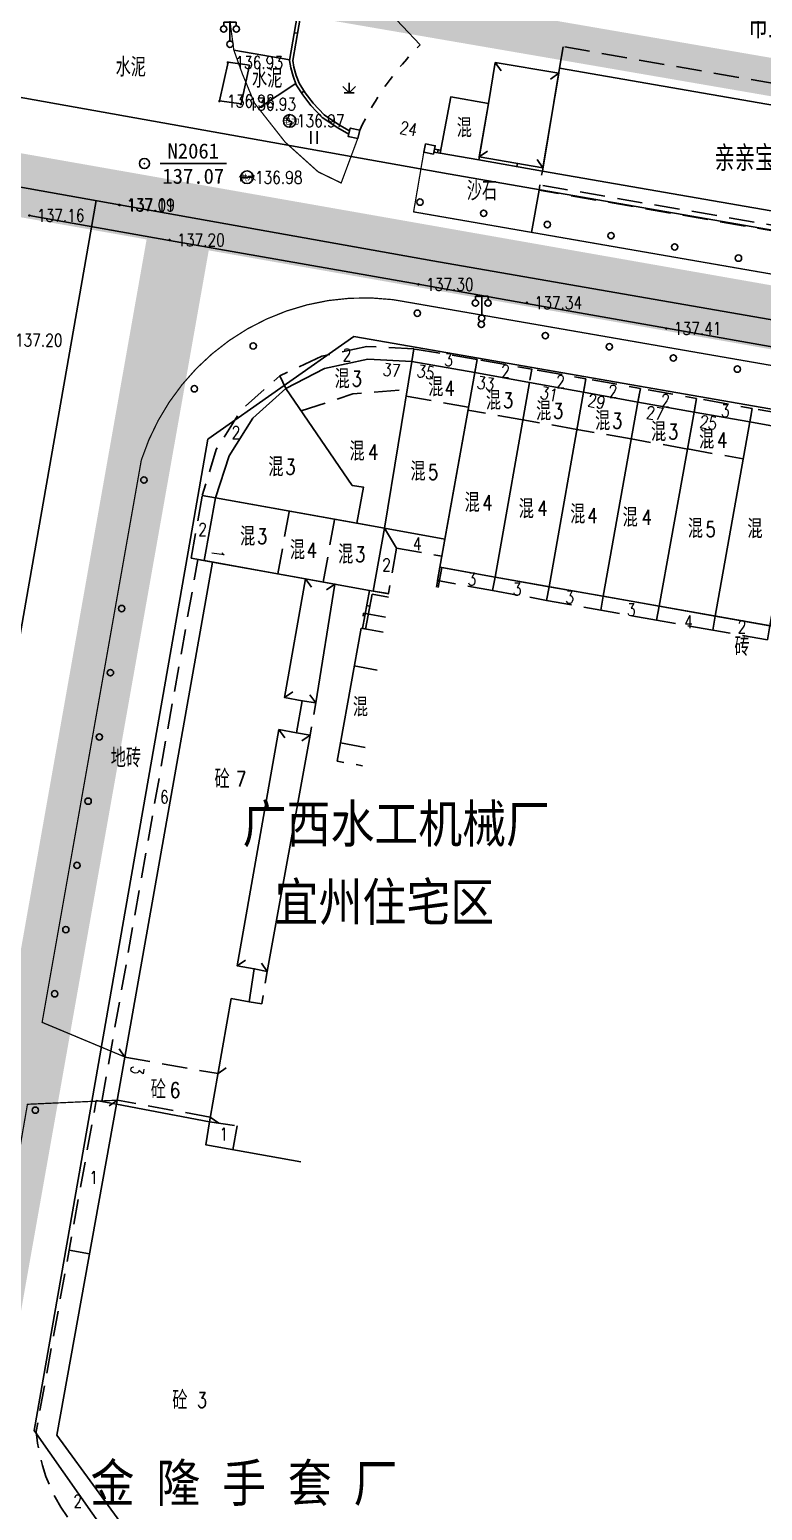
# Model space of a CAD drawing. Extents: x 529262 to 576451, y 2694391 to 2717535.
# Drawn here: x 563458.7 to 563516.8, y 2710849.6 to 2710966.9 of the extents above; entities that cross this region are included whole.
import ezdxf
from ezdxf.enums import TextEntityAlignment as Align
from ezdxf.xclip import XClip

# ---------------------------------------------------------------- set-up
doc = ezdxf.new("R2010")
doc.units = 0
doc.header["$XCLIPFRAME"] = 0
for name, pattern in [('DASH', [0.35, 0.25, -0.1]), ('X5', [3, 2, -1]), ('X6', [2, 1, -1])]:
    doc.linetypes.add(name, pattern=pattern)
for name, color, linetype in [('COMPONENT', 8, 'Continuous'), ('DLDW', 8, 'Continuous'), ('DLSS', 4, 'Continuous'), ('GCD', 8, 'Continuous'), ('GXYZ', 8, 'Continuous'), ('JMD', 8, 'Continuous'), ('KZD', 8, 'Continuous'), ('PP-COM', 7, 'Continuous'), ('RD-中线', 40, 'Continuous'), ('RD-红线', 7, 'Continuous'), ('ZBTZ', 8, 'Continuous'), ('ZJ', 7, 'Continuous'), ('污水管径标注_W10-', 202, 'Continuous'), ('河流', 4, 'Continuous')]:
    doc.layers.add(name, color=color, linetype=linetype)
doc.styles.add('HZ', font='rs.shx', dxfattribs={"width": 0.8, "bigfont": 'hztxt.shx'})
doc.styles.add('宋体', font='', dxfattribs={"width": 0.75})
doc.styles.add('等线体', font='simhei.ttf')
doc.styles.get('宋体').set_extended_font_data('SimSun')
doc.linetypes.add('1161', pattern='A,0,[149,AAA.SHX,S=0.15,R=0,X=0,Y=0],-1.6', length=1.6)

# ---------------------------------------------------------------- blocks, each defined once
blk = doc.blocks.new('A$C19FD0107')
at = {"layer": 'RD-中线', "color": 8, "linetype": 'Continuous', "flags": 128}
blk.add_lwpolyline([(-7829.22, 16614.8), (-7702.99, 16592.51), (-7570.47, 16569.25), (-7507.34, 16557.99), (-7359.86, 16532.34)], dxfattribs=at)
blk.add_lwpolyline([(-7700.15, 15606.15), (-7604.06, 16159.91), (-7604.06, 16159.91), (-7596.39, 16204.1), (-7596.39, 16204.1), (-7583.8, 16276.68, 0.000297), (-7583.74, 16277.03), (-7578.34, 16308.34, -0.000153), (-7578.31, 16308.52), (-7563.37, 16394.93, -0.000362), (-7563.29, 16395.36), (-7551.51, 16462.95, -0.000187), (-7551.47, 16463.17), (-7534.02, 16562.75)], format="xyb", dxfattribs=at)
at = {"layer": 'RD-红线', "color": 8, "linetype": 'Continuous', "flags": 128}
for points in [[(-7811.09, 16618.71), (-7701.78, 16599.4), (-7569.25, 16576.15), (-7506.12, 16564.88), (-7407.18, 16547.68), (-7399.08, 16546.27)], [(-7513.59, 16551.97), (-7406.5, 16533.35)], [(-7538.91, 16465.29), (-7536.33, 16480.06), (-7526.53, 16535.97), (-7525.15, 16543.84)]]:
    blk.add_lwpolyline(points, dxfattribs=at)
at = {"layer": 'RD-红线', "color": 8}
for points in [[(-7513.59, 16551.97), (-7525.15, 16543.84, 0.413845)], [(-7538.91, 16465.29), (-7530.79, 16453.71, 0.414269)]]:
    blk.add_lwpolyline(points, format="xyb", dxfattribs=at)
blk = doc.blocks.new('GC200')
at = {"linetype": 'Continuous', "const_width": 0.2, "flags": 128}
blk.add_lwpolyline([(-0.1, 0, 1), (0.1, 0, 1)], format="xyb", close=True, dxfattribs=at)
blk = doc.blocks.new('gc121')
at = {"color": 8}
for p, q in [((-0.5, -1), (-0.5, 1)), ((0.5, -1), (0.5, 1))]:
    blk.add_line(p, q, dxfattribs=at)
blk = doc.blocks.new('gc170')
at = {"color": 8, "linetype": 'Continuous'}
blk.add_circle((0, 0), 0.5, dxfattribs=at)
blk = doc.blocks.new('gc097')
at = {"color": 8}
for p, q in [((-1, 2.9), (-1, 3.5)), ((-1, 3.5), (1, 3.5)), ((0, 0.5), (0, 3.5)), ((1, 3.5), (1, 2.9))]:
    blk.add_line(p, q, dxfattribs=at)
for centre in [(-1, 2.4), (1, 2.4), (0, 0)]:
    blk.add_circle(centre, 0.5, dxfattribs=at)
blk = doc.blocks.new('gc124')
at = {"color": 8}
for p, q in [((-1, 1), (0, 0)), ((-0.8, 0), (0.8, 0)), ((0, 0), (0, 1.6)), ((0, 0), (1, 1))]:
    blk.add_line(p, q, dxfattribs=at)
blk = doc.blocks.new('gc117')
at = {"color": 8}
blk.add_circle((0, 0), 0.8, dxfattribs=at)
blk.add_point((0, 0), dxfattribs=at)
blk = doc.blocks.new('gcbj0101')
blk.add_line((-1, 0), (1, 0))
blk.add_circle((0, 0), 1)
blk = doc.blocks.new('gcbj0105')
for p, q in [((0, 1), (-0.38, 0.18)), ((-0.38, 0.18), (0.38, -0.18)), ((0, -1), (0.38, -0.18))]:
    blk.add_line(p, q)
blk.add_circle((0, 0), 1)

msp = doc.modelspace()

# ---------------------------------------------------------------- linework, layer by layer
at = {"layer": 'DLSS', "linetype": 'Continuous', "const_width": 0.1, "flags": 128}
for points, elevation in [([(563475.263, 2710977.592), (563474.086, 2710971.313), (563474.086, 2710971.313), (563474.891, 2710965.281), (563475.577, 2710963.372), (563476.533, 2710961.071), (563478.968, 2710957.975), (563481.576, 2710955.63), (563483.398, 2710954.75), (563484.706, 2710958.262)], 136.918), ([(563489.945, 2710957.192), (563489.138, 2710952.46), (563601.788, 2710932.88)], 137.245), ([(563473.458, 2710833.694), (563464.331, 2710835.319), (563459.612, 2710838.43), (563454.906, 2710842.79), (563453.688, 2710847.48), (563453.126, 2710850.467), (563458.537, 2710881.745), (563465.664, 2710882.068)], 138.032)]:
    msp.add_lwpolyline(points, dxfattribs=dict(at, elevation=elevation))
at = {"layer": 'DLSS', "linetype": 'X6', "flags": 128}
msp.add_lwpolyline([(563484.868, 2710958.933, -0.0887813), (563489.671, 2710965.704, -6.9904223)], format="xyb", dxfattribs=at)
at = {"layer": 'DLSS', "linetype": 'Continuous', "const_width": 0.1, "flags": 128}
msp.add_lwpolyline([(563466.285, 2710885.483), (563459.7, 2710888.237), (563467.562, 2710932.795, -0.386636), (563489.17, 2710945.217), (563598.971, 2710926.115), (563601.474, 2710924.919), (563603.191, 2710922.78), (563605.879, 2710919.127), (563607.685, 2710914.979), (563608.895, 2710910.222), (563609.886, 2710904.772)], format="xyb", dxfattribs=at)
at = {"layer": 'JMD', "linetype": 'Continuous'}
for p, q in [((563479.692, 2710966.651), (563479.938, 2710966.609)), ((563495.603, 2710964.287), (563496.069, 2710963.637)), ((563500.633, 2710963.45), (563499.982, 2710962.985)), ((563480.256, 2710961.882), (563480.467, 2710962.017)), ((563491.042, 2710957.136), (563491.085, 2710957.382)), ((563494.343, 2710956.818), (563494.997, 2710957.279)), ((563497.326, 2710956.047), (563497.368, 2710956.294)), ((563499.384, 2710955.945), (563498.921, 2710956.597)), ((563491.224, 2710924.295), (563491.372, 2710924.268)), ((563480.584, 2710923.377), (563481.04, 2710922.72)), ((563482.897, 2710922.96), (563482.244, 2710922.499)), ((563491.025, 2710923.194), (563491.172, 2710923.168)), ((563485.418, 2710921.258), (563485.664, 2710921.212)), ((563485.08, 2710919.447), (563485.572, 2710919.356)), ((563478.918, 2710913.974), (563479.574, 2710914.433)), ((563481.387, 2710913.543), (563480.921, 2710914.194)), ((563478.468, 2710911.434), (563478.927, 2710910.778)), ((563480.936, 2710910.997), (563480.279, 2710910.54)), ((563475.153, 2710892.718), (563475.809, 2710893.177)), ((563477.544, 2710892.279), (563477.091, 2710892.939)), ((563466.267, 2710885.486), (563465.81, 2710886.142)), ((563473.639, 2710884.172), (563474.295, 2710884.629)), ((563465.662, 2710882.068, 137.983), (563465.006, 2710881.613)), ((563473.028, 2710880.725), (563473.691, 2710880.251))]:
    msp.add_line(p, q, dxfattribs=at)
at = {"layer": 'JMD', "linetype": 'X5'}
for p, q in [((563466.267, 2710885.486), (563473.639, 2710884.172)), ((563473.028, 2710880.725), (563465.664, 2710882.068))]:
    msp.add_line(p, q, dxfattribs=at)
at = {"layer": 'JMD', "linetype": 'Continuous', "flags": 128}
for points in [[(563481.452, 2710976.875), (563479.315, 2710964.462), (563479.412, 2710963.87), (563479.605, 2710963.2), (563479.833, 2710962.539), (563480.348, 2710961.74), (563480.982, 2710960.901), (563481.901, 2710959.948), (563483.138, 2710959.119), (563484.009, 2710958.629)], [(563481.698, 2710976.833), (563479.568, 2710964.461), (563479.656, 2710963.925), (563479.844, 2710963.276), (563480.06, 2710962.649), (563480.553, 2710961.883), (563481.172, 2710961.064), (563482.063, 2710960.141), (563483.269, 2710959.332), (563484.07, 2710958.882)], [(563490.743, 2710957.188), (563491.241, 2710957.101)], [(563490.797, 2710957.432), (563491.288, 2710957.347)], [(563494.343, 2710956.818), (563499.384, 2710955.945)], [(563494.3, 2710956.572), (563499.343, 2710955.698)], [(563491.224, 2710924.295), (563490.94, 2710922.729)], [(563491.372, 2710924.268), (563491.088, 2710922.7)], [(563491.088, 2710922.7), (563491.372, 2710924.268), (563495.59, 2710923.516), (563549.161, 2710914.057), (563548.713, 2710911.413), (563543.877, 2710912.233)], [(563485.643, 2710922.465), (563485.08, 2710919.447)], [(563485.843, 2710922.175), (563485.326, 2710919.402)], [(563485.843, 2710922.175), (563487.15, 2710921.938)], [(563485.932, 2710922.413), (563487.188, 2710922.185)]]:
    msp.add_lwpolyline(points, dxfattribs=at)
at = {"layer": 'JMD', "linetype": 'X5'}
msp.add_lwpolyline([(563544.491, 2710963.843), (563544.754, 2710965.37), (563537.519, 2710966.617), (563536.369, 2710959.93, -0.3573547), (563535.588, 2710959.501), (563500.995, 2710965.546), (563500.699, 2710963.845)], format="xyb", dxfattribs=at)
at = {"layer": 'JMD', "linetype": 'Continuous', "flags": 128}
for points in [[(563474.431, 2710964.311), (563473.768, 2710961.256), (563475.467, 2710961.018), (563476.13, 2710964.073)], [(563494.343, 2710956.818), (563499.384, 2710955.945), (563500.633, 2710963.45), (563495.603, 2710964.287), (563495.074, 2710961.037)], [(563500.699, 2710963.845), (563499.343, 2710955.698), (563541.813, 2710948.307), (563544.491, 2710963.843), (563538.754, 2710964.836), (563537.36, 2710957.485)], [(563484.868, 2710958.933), (563484.706, 2710958.262), (563483.959, 2710958.422), (563484.121, 2710959.093)], [(563486.819, 2710927.393), (563489.003, 2710940.603), (563485.52, 2710940.788), (563482.087, 2710940.05), (563479.005, 2710938.462), (563484.277, 2710930.786), (563485.168, 2710930.645), (563484.65, 2710927.78)], [(563491.623, 2710926.527), (563493.979, 2710939.735), (563489.003, 2710940.603), (563486.819, 2710927.393)], [(563495.59, 2710923.516), (563498.314, 2710938.945), (563493.979, 2710939.735), (563491.224, 2710924.295)], [(563484.65, 2710927.78), (563485.168, 2710930.645), (563484.277, 2710930.786), (563479.005, 2710938.462), (563476.409, 2710936.113), (563474.514, 2710933.137), (563473.427, 2710929.808)], [(563499.87, 2710922.76), (563502.59, 2710938.166), (563498.314, 2710938.945), (563495.59, 2710923.516)], [(563504.166, 2710922.002), (563506.913, 2710937.383), (563502.59, 2710938.166), (563499.87, 2710922.76)], [(563508.596, 2710921.22), (563511.361, 2710936.592), (563506.913, 2710937.383), (563504.166, 2710922.002)], [(563513.046, 2710920.434), (563515.784, 2710935.82), (563511.361, 2710936.592), (563508.596, 2710921.22)], [(563517.378, 2710919.669), (563520.103, 2710935.042), (563515.784, 2710935.82), (563513.046, 2710920.434)], [(563486.819, 2710927.393), (563473.427, 2710929.808), (563472.54, 2710924.828), (563485.932, 2710922.413)], [(563473.214, 2710924.706), (563480.584, 2710923.377), (563478.918, 2710913.974), (563480.32, 2710913.726), (563479.862, 2710911.187), (563478.468, 2710911.434), (563475.153, 2710892.718), (563476.51, 2710892.478), (563476.101, 2710889.869), (563474.692, 2710890.118), (563472.962, 2710880.348), (563465.605, 2710881.744)], [(563481.387, 2710913.543), (563482.897, 2710922.96), (563480.584, 2710923.377), (563478.918, 2710913.974), (563480.32, 2710913.726)], [(563478.468, 2710911.434), (563479.862, 2710911.187), (563480.936, 2710910.997), (563477.544, 2710892.279), (563476.51, 2710892.478), (563475.153, 2710892.718)]]:
    msp.add_lwpolyline(points, close=True, dxfattribs=at)
for points, elevation in [([(563494.3, 2710956.572), (563495.074, 2710961.037), (563492.087, 2710961.565), (563491.241, 2710957.101)], -526.391), ([(563490.09, 2710957.854), (563489.945, 2710957.192), (563490.712, 2710957.043), (563490.857, 2710957.705)], 137.299)]:
    msp.add_lwpolyline(points, close=True, dxfattribs=dict(at, elevation=elevation))
at = {"layer": 'JMD', "linetype": 'X5', "flags": 128}
for points in [[(563541.813, 2710948.307), (563541.621, 2710947.208), (563499.151, 2710954.599), (563499.343, 2710955.698)], [(563499.151, 2710954.599), (563499.078, 2710954.18), (563541.548, 2710946.789), (563541.621, 2710947.208)], [(563473.427, 2710929.808), (563472.394, 2710929.994), (563473.495, 2710933.618), (563475.547, 2710936.84), (563478.533, 2710939.475), (563479.005, 2710938.462)], [(563480.32, 2710913.726), (563481.387, 2710913.543), (563480.936, 2710910.997), (563479.862, 2710911.187)], [(563476.51, 2710892.478), (563477.544, 2710892.279), (563477.113, 2710889.715), (563476.101, 2710889.869)]]:
    msp.add_lwpolyline(points, dxfattribs=at)
at = {"layer": 'JMD', "linetype": 'X5'}
for points in [[(563489.003, 2710940.603), (563489.166, 2710941.594), (563485.439, 2710941.798), (563481.876, 2710941.032), (563478.533, 2710939.475), (563479.005, 2710938.462)], [(563472.54, 2710924.828), (563471.507, 2710925.014), (563472.394, 2710929.994), (563473.427, 2710929.808)], [(563486.819, 2710927.393), (563487.791, 2710925.813), (563487.144, 2710922.224), (563485.932, 2710922.413)], [(563486.819, 2710927.393), (563487.791, 2710925.813), (563491.381, 2710925.173), (563491.623, 2710926.527)], [(563465.605, 2710881.744), (563464.429, 2710881.957), (563472.038, 2710924.918), (563473.214, 2710924.706)], [(563495.59, 2710923.516), (563495.397, 2710922.451), (563491.037, 2710923.242), (563491.224, 2710924.295)], [(563495.59, 2710923.516), (563495.397, 2710922.451), (563499.673, 2710921.676), (563499.87, 2710922.76)], [(563499.87, 2710922.76), (563499.673, 2710921.676), (563503.971, 2710920.896), (563504.166, 2710922.002)], [(563508.596, 2710921.22), (563508.398, 2710920.095), (563503.971, 2710920.896), (563504.166, 2710922.002)], [(563513.046, 2710920.434), (563512.85, 2710919.319), (563508.398, 2710920.095), (563508.398, 2710920.095)], [(563517.378, 2710919.669), (563517.18, 2710918.544), (563512.85, 2710919.319), (563513.046, 2710920.434)]]:
    msp.add_lwpolyline(points, dxfattribs=at)
for points, elevation in [([(563493.979, 2710939.735), (563494.163, 2710940.768), (563489.166, 2710941.594), (563489.003, 2710940.603)], 137.331), ([(563472.962, 2710880.348), (563475.144, 2710880.045), (563474.805, 2710878.143)], 137.924)]:
    msp.add_lwpolyline(points, dxfattribs=dict(at, elevation=elevation))
at = {"layer": 'JMD', "linetype": 'X5', "flags": 128}
for points, elevation in [([(563498.346, 2710939.118), (563498.499, 2710939.994), (563494.163, 2710940.768), (563493.979, 2710939.735)], 137.803), ([(563502.59, 2710938.166), (563502.779, 2710939.239), (563498.499, 2710939.994), (563498.346, 2710939.118)], 137.801), ([(563506.913, 2710937.383), (563507.108, 2710938.475), (563502.779, 2710939.239), (563502.59, 2710938.166)], 137.786), ([(563480.223, 2710936.688), (563484.33, 2710938.034), (563488.636, 2710938.383)], -403.576), ([(563511.361, 2710936.592), (563511.556, 2710937.68), (563507.108, 2710938.475), (563506.913, 2710937.383)], -526.508), ([(563488.55, 2710937.863), (563493.488, 2710936.982)], -401.618), ([(563497.791, 2710935.983), (563493.448, 2710936.758)], -400.071), ([(563515.784, 2710935.82), (563515.973, 2710936.886), (563511.556, 2710937.68), (563511.361, 2710936.592)], -524.7), ([(563520.103, 2710935.042), (563520.293, 2710936.117), (563515.973, 2710936.886), (563515.784, 2710935.82)], 137.81), ([(563502.071, 2710935.227), (563497.791, 2710935.983)], -400.071), ([(563506.391, 2710934.464), (563502.071, 2710935.227)], -400.071), ([(563510.873, 2710933.664), (563506.391, 2710934.464)], -400.071), ([(563510.835, 2710933.671), (563515.261, 2710932.883)], -400.071), ([(563479.273, 2710928.702), (563478.384, 2710923.774)], -403.976), ([(563481.971, 2710923.127), (563482.875, 2710928.104)], -848.231), ([(563486.903, 2710920.349), (563485.175, 2710920.665), (563484.992, 2710919.464)], -524.968), ([(563486.253, 2710916.157), (563484.433, 2710916.493)], -848.615), ([(563483.345, 2710910.382), (563483.083, 2710908.939), (563485.075, 2710908.566)], -524.968), ([(563461.835, 2710870.188), (563463.458, 2710869.894)], -856.699)]:
    msp.add_lwpolyline(points, dxfattribs=dict(at, elevation=elevation))
at = {"layer": 'JMD', "linetype": 'Continuous'}
msp.add_lwpolyline([(563483.345, 2710910.382), (563484.992, 2710919.464)], dxfattribs=at)
at = {"layer": 'JMD', "linetype": 'Continuous', "flags": 128}
for points, elevation in [([(563485.301, 2710910.021), (563483.345, 2710910.382), (563484.992, 2710919.464), (563486.716, 2710919.143)], -524.968), ([(563480.206, 2710877.183), (563472.678, 2710878.522), (563472.962, 2710880.348), (563465.605, 2710881.744), (563460.856, 2710855.528), (563467.568, 2710846.328), (563475.21, 2710844.983)], 138.12)]:
    msp.add_lwpolyline(points, dxfattribs=dict(at, elevation=elevation))
at = {"layer": 'JMD', "linetype": 'X5', "flags": 128}
msp.add_lwpolyline([(563474.937, 2710843.227), (563467.26, 2710844.578, -0.2795965), (563459.232, 2710855.822), (563463.984, 2710882.038), (563465.605, 2710881.744)], format="xyb", dxfattribs=at)
at = {"layer": 'KZD', "linetype": 'Continuous'}
msp.add_line((563469.054, 2710956.288, 137.066), (563474.304, 2710956.288, 137.066), dxfattribs=at)
at = {"layer": 'PP-COM', "color": 8, "const_width": 3}
msp.add_lwpolyline([(563032.752, 2710920.339), (563591.044, 2710822.688), (563615.48, 2710946.262), (563044.443, 2711044.616), (563022.893, 2710922.063)], close=True, dxfattribs=at)
at = {"layer": 'ZBTZ', "linetype": '1161', "flags": 128}
for points, elevation in [([(563489.671, 2710965.704), (563486.854, 2710968.659), (563482.928, 2710971.007), (563481.863, 2710971.434), (563483.302, 2710979.166)], 137.283), ([(563476.84, 2710960.68), (563479.806, 2710962.619)], 136.918)]:
    msp.add_lwpolyline(points, dxfattribs=dict(at, elevation=elevation))
for points in [[(563479.324, 2710964.518), (563474.891, 2710965.281)], [(563499.078, 2710954.18), (563498.484, 2710950.835)]]:
    msp.add_lwpolyline(points, dxfattribs=at)
at = {"layer": '污水管径标注_W10-'}
msp.add_lwpolyline([(563458.685, 2710952.161), (563469.793, 2710950.199), (563489.488, 2710946.72), (563498.076, 2710945.203), (563509.183, 2710943.241), (563528.879, 2710939.763), (563537.466, 2710938.246), (563548.574, 2710936.284), (563568.269, 2710932.805), (563576.856, 2710931.288), (563587.964, 2710929.326), (563606.399, 2710926.07)], dxfattribs=at)
at = {"layer": '河流', "color": 5, "linetype": 'DASH', "ltscale": 0.1, "const_width": 5}
for points in [[(563032.637, 2711029.445), (563600.056, 2710929.567)], [(563471.029, 2710953.159), (563452.378, 2710847.782)]]:
    msp.add_lwpolyline(points, dxfattribs=at)

# ---------------------------------------------------------------- block references
at = {"layer": 'COMPONENT', "linetype": 'Continuous', "xscale": 0.5, "yscale": 0.5}
for name, p in [('gcbj0105', (563479.315, 2710959.67)), ('gcbj0101', (563475.938, 2710955.208))]:
    msp.add_blockref(name, p, dxfattribs=at)
at = {"layer": 'DLDW', "color": 252, "linetype": 'Continuous', "xscale": 0.5, "yscale": 0.5, "zscale": 0.5}
for p in [(563474.587, 2710965.747), (563494.537, 2710944.035)]:
    msp.add_blockref('gc097', p, dxfattribs=at)
at = {"layer": 'GCD', "linetype": 'Continuous'}
ref = msp.add_blockref('GC200', (563474.415, 2710964.293, 136.925), dxfattribs=dict(at, xscale=0.5, yscale=0.5, zscale=0.5))
ref.add_attrib('height', '136.93', dxfattribs={"linetype": 'Continuous', "height": 1, "style": 'HZ', "width": 0.8}).set_placement((563475.015, 2710964.293, 136.925), align=Align.MIDDLE_LEFT)
ref = msp.add_blockref('GC200', (563473.752, 2710961.238, 136.978), dxfattribs=dict(at, xscale=0.5, yscale=0.5, zscale=0.5))
ref.add_attrib('height', '136.98', dxfattribs={"linetype": 'Continuous', "height": 1, "style": 'HZ', "width": 0.8}).set_placement((563474.352, 2710961.238, 136.978), align=Align.MIDDLE_LEFT)
ref = msp.add_blockref('GC200', (563475.451, 2710961, 136.93), dxfattribs=dict(at, xscale=0.5, yscale=0.5, zscale=0.5))
ref.add_attrib('height', '136.93', dxfattribs={"linetype": 'Continuous', "height": 1, "style": 'HZ', "width": 0.8}).set_placement((563476.051, 2710961, 136.93), align=Align.MIDDLE_LEFT)
ref = msp.add_blockref('GC200', (563479.287, 2710959.68, 136.974), dxfattribs=dict(at, xscale=0.5, yscale=0.5, zscale=0.5))
ref.add_attrib('height', '136.97', dxfattribs={"linetype": 'Continuous', "height": 1, "style": 'HZ', "width": 0.8}).set_placement((563479.887, 2710959.68, 136.974), align=Align.MIDDLE_LEFT)
ref = msp.add_blockref('GC200', (563475.964, 2710955.185, 136.977), dxfattribs=dict(at, xscale=0.5, yscale=0.5, zscale=0.5))
ref.add_attrib('height', '136.98', dxfattribs={"linetype": 'Continuous', "height": 1, "style": 'HZ', "width": 0.8}).set_placement((563476.564, 2710955.185, 136.977), align=Align.MIDDLE_LEFT)
ref = msp.add_blockref('GC200', (563465.805, 2710953.012, 137.108), dxfattribs=dict(at, xscale=0.5, yscale=0.5, zscale=0.5))
ref.add_attrib('height', '137.11', dxfattribs={"linetype": 'Continuous', "height": 1, "style": 'HZ', "width": 0.8}).set_placement((563466.405, 2710953.012, 137.108), align=Align.MIDDLE_LEFT)
ref = msp.add_blockref('GC200', (563465.852, 2710952.999, 137.094), dxfattribs=dict(at, xscale=0.5, yscale=0.5, zscale=0.5))
ref.add_attrib('height', '137.09', dxfattribs={"linetype": 'Continuous', "height": 1, "style": 'HZ', "width": 0.8}).set_placement((563466.452, 2710952.999, 137.094), align=Align.MIDDLE_LEFT)
ref = msp.add_blockref('GC200', (563458.689, 2710952.177, 137.16), dxfattribs=dict(at, xscale=0.5, yscale=0.5, zscale=0.5))
ref.add_attrib('height', '137.16', dxfattribs={"linetype": 'Continuous', "height": 1, "style": 'HZ', "width": 0.8}).set_placement((563459.289, 2710952.177, 137.16), align=Align.MIDDLE_LEFT)
ref = msp.add_blockref('GC200', (563469.8, 2710950.232, 137.2), dxfattribs=dict(at, xscale=0.5, yscale=0.5, zscale=0.5))
ref.add_attrib('height', '137.20', dxfattribs={"linetype": 'Continuous', "height": 1, "style": 'HZ', "width": 0.8}).set_placement((563470.4, 2710950.232, 137.2), align=Align.MIDDLE_LEFT)
ref = msp.add_blockref('GC200', (563489.521, 2710946.714, 137.3), dxfattribs=dict(at, xscale=0.5, yscale=0.5, zscale=0.5))
ref.add_attrib('height', '137.30', dxfattribs={"linetype": 'Continuous', "height": 1, "style": 'HZ', "width": 0.8}).set_placement((563490.121, 2710946.714, 137.3), align=Align.MIDDLE_LEFT)
ref = msp.add_blockref('GC200', (563498.117, 2710945.261, 137.34), dxfattribs=dict(at, xscale=0.5, yscale=0.5, zscale=0.5))
ref.add_attrib('height', '137.34', dxfattribs={"linetype": 'Continuous', "height": 1, "style": 'HZ', "width": 0.8}).set_placement((563498.717, 2710945.261, 137.34), align=Align.MIDDLE_LEFT)
ref = msp.add_blockref('GC200', (563456.947, 2710942.296, 137.2), dxfattribs=dict(at, xscale=0.5, yscale=0.5, zscale=0.5))
ref.add_attrib('height', '137.20', dxfattribs={"linetype": 'Continuous', "height": 1, "style": 'HZ', "width": 0.8}).set_placement((563457.547, 2710942.296, 137.2), align=Align.MIDDLE_LEFT)
ref = msp.add_blockref('GC200', (563509.158, 2710943.22, 137.41), dxfattribs=dict(at, xscale=0.5, yscale=0.5, zscale=0.5))
ref.add_attrib('height', '137.41', dxfattribs={"linetype": 'Continuous', "height": 1, "style": 'HZ', "width": 0.8}).set_placement((563509.758, 2710943.22, 137.41), align=Align.MIDDLE_LEFT)
at = {"layer": 'KZD', "linetype": 'Continuous', "xscale": 0.5, "yscale": 0.5, "zscale": 0.5}
msp.add_blockref('gc117', (563467.804, 2710956.288, 137.066), dxfattribs=at)
at = {"layer": 'PP-COM'}
ref = msp.add_blockref('A$C19FD0107', (570997.993, 2694390.603), dxfattribs=at)
XClip(ref).set_block_clipping_path([(-9366.4383134884, 14428.6043910822), (-3328.4480743363, 17452.7484863754)])
at = {"layer": 'ZBTZ', "linetype": 'Continuous', "xscale": 0.5, "yscale": 0.5}
for name, p in [('gc124', (563484.04, 2710961.888)), ('gc121', (563481.238, 2710958.344))]:
    msp.add_blockref(name, p, dxfattribs=at)
at = {"layer": 'ZBTZ', "linetype": 'Continuous'}
for p, xscale, yscale, zscale, rotation in [((563489.642, 2710953.232), 0.499999999981119, 0.499999999981119, 0.499999999981119, 350.0284043048157), ((563494.689, 2710952.345), 0.499999999981119, 0.499999999981119, 0.499999999981119, 350.0284043048157), ((563499.737, 2710951.457), 0.499999999981119, 0.499999999981119, 0.499999999981119, 350.0284043048157), ((563504.785, 2710950.57), 0.499999999981119, 0.499999999981119, 0.499999999981119, 350.0284043048157), ((563509.832, 2710949.682), 0.499999999981119, 0.499999999981119, 0.499999999981119, 350.0284043048157), ((563514.88, 2710948.795), 0.499999999981119, 0.499999999981119, 0.499999999981119, 350.0284043048157), ((563489.431, 2710944.428), 0.5000000000581937, 0.5000000000581937, 0.5000000000581937, 350.097838048596), ((563494.504, 2710943.542), 0.5000000000581937, 0.5000000000581937, 0.5000000000581937, 350.097838048596), ((563499.577, 2710942.657), 0.5000000000581937, 0.5000000000581937, 0.5000000000581937, 350.097838048596), ((563476.429, 2710941.837, 137.401), 0.4999999999090136, 0.4999999999090136, 0.4999999999090136, 22.82604028269693), ((563504.65, 2710941.771), 0.5000000000581937, 0.5000000000581937, 0.5000000000581937, 350.097838048596), ((563509.724, 2710940.886), 0.5000000000581937, 0.5000000000581937, 0.5000000000581937, 350.097838048596), ((563514.797, 2710940), 0.5000000000581937, 0.5000000000581937, 0.5000000000581937, 350.097838048596), ((563471.767, 2710938.439, 137.401), 0.4999999999086824, 0.4999999999086824, 0.4999999999086824, 36.08505812605567), ((563467.766, 2710931.206, 137.401), 0.4999999998920354, 0.4999999998920354, 0.4999999998920354, 80.14601373948874), ((563465.998, 2710921.029), 0.4999999998920354, 0.4999999998920354, 0.4999999998920354, 80.14601373948874), ((563465.114, 2710915.941), 0.4999999998920354, 0.4999999998920354, 0.4999999998920354, 80.14601373948874), ((563464.23, 2710910.852), 0.4999999998920354, 0.4999999998920354, 0.4999999998920354, 80.14601373948874), ((563463.346, 2710905.764), 0.4999999998920354, 0.4999999998920354, 0.4999999998920354, 80.14601373948874), ((563462.462, 2710900.675), 0.4999999998920354, 0.4999999998920354, 0.4999999998920354, 80.14601373948874), ((563461.579, 2710895.587), 0.4999999998920354, 0.4999999998920354, 0.4999999998920354, 80.14601373948874), ((563460.695, 2710890.498), 0.4999999998920354, 0.4999999998920354, 0.4999999998920354, 80.14601373948874), ((563459.156, 2710881.278), 0.5000000000194504, 0.5000000000194504, 0.5000000000194504, 260.2071506127187)]:
    msp.add_blockref('gc170', p, dxfattribs=dict(at, xscale=xscale, yscale=yscale, zscale=zscale, rotation=rotation))

# ---------------------------------------------------------------- texts
at = {"layer": 'GXYZ', "linetype": 'Continuous', "style": '宋体'}
for s, p in [('电力', (563479.415, 2710959.673)), ('供水', (563475.965, 2710955.181))]:
    msp.add_text(s, height=0.5, dxfattribs=at).set_placement(p, align=Align.MIDDLE)
at = {"layer": 'JMD', "linetype": 'Continuous', "style": 'HZ', "width": 0.8}
for s, height, p in [('混', 1.5, (563493.756, 2710959.122)), ('混', 1.5, (563484.075, 2710939.228)), ('3', 1.2, (563485.041, 2710939.232)), ('混', 1.5, (563491.496, 2710938.586)), ('4', 1.2, (563492.406, 2710938.479)), ('混', 1.5, (563496.067, 2710937.521)), ('3', 1.2, (563497.033, 2710937.525)), ('混', 1.5, (563500.041, 2710936.681)), ('3', 1.2, (563501.007, 2710936.685)), ('混', 1.5, (563504.717, 2710935.898)), ('3', 1.2, (563505.683, 2710935.902)), ('混', 1.5, (563509.151, 2710935.037)), ('3', 1.2, (563510.117, 2710935.04)), ('混', 1.5, (563485.256, 2710933.489)), ('混', 1.5, (563512.956, 2710934.432)), ('4', 1.2, (563514.004, 2710934.368)), ('4', 1.2, (563486.355, 2710933.423)), ('混', 1.5, (563478.822, 2710932.247)), ('3', 1.2, (563479.788, 2710932.251)), ('混', 1.5, (563490.084, 2710931.899)), ('混', 1.5, (563494.378, 2710929.422)), ('4', 1.2, (563495.404, 2710929.4)), ('混', 1.5, (563498.667, 2710928.925)), ('4', 1.2, (563499.763, 2710928.972)), ('混', 1.5, (563502.746, 2710928.509)), ('4', 1.2, (563503.726, 2710928.389)), ('混', 1.5, (563506.899, 2710928.251)), ('4', 1.2, (563508.027, 2710928.251)), ('混', 1.5, (563476.584, 2710926.749)), ('3', 1.2, (563477.55, 2710926.753)), ('混', 1.5, (563512.07, 2710927.372)), ('混', 1.5, (563516.786, 2710927.343)), ('混', 1.5, (563480.532, 2710925.673)), ('4', 1.2, (563481.487, 2710925.643)), ('混', 1.5, (563484.355, 2710925.325)), ('3', 1.2, (563485.321, 2710925.329)), ('砖', 1.5, (563515.761, 2710918.019)), ('混', 1.5, (563485.523, 2710913.227)), ('砼', 1.5, (563474.564, 2710907.522)), ('砼', 1.5, (563469.514, 2710882.918)), ('砼', 1.5, (563471.22, 2710858.297)), ('3', 1.2, (563472.78, 2710858.302))]:
    msp.add_text(s, height=height, dxfattribs=at).set_placement(p, align=Align.MIDDLE_RIGHT)
for s, p in [('5', (563490.279, 2710931.839)), ('5', (563512.264, 2710927.312)), ('7', (563475.064, 2710907.522)), ('6', (563469.823, 2710882.863))]:
    msp.add_text(s, height=1.2, dxfattribs=at).set_placement(p, align=Align.MIDDLE_LEFT)
at = {"layer": 'KZD', "linetype": 'Continuous', "style": '等线体'}
for s, p in [('N2061', (563471.679, 2710957.288, 137.066)), ('137.07', (563471.679, 2710955.288, 137.066))]:
    msp.add_text(s, height=1.2, dxfattribs=at).set_placement(p, align=Align.MIDDLE_CENTER)
at = {"layer": 'ZJ', "color": 8, "linetype": 'Continuous'}
for s, height, style, width, p in [('市卫生局公共餐具消毒中心', 2, 'HZ', 0.8, (563525.245, 2710967.311, 136.958)), ('水泥', 1.5, 'HZ', 0.8, (563466.726, 2710964.006)), ('水泥', 1.5, 'HZ', 0.8, (563477.532, 2710963.119)), ('亲亲宝贝幼儿园', 2, 'HZ', 0.8, (563518.588, 2710956.806, 136.958)), ('沙石', 1.5, 'HZ', 0.8, (563494.554, 2710954.191)), ('2', 1, 'HZ', 0.8, (563483.861, 2710941.119)), ('3', 1, 'HZ', 0.8, (563491.909, 2710940.735)), ('2', 1, 'HZ', 0.8, (563496.425, 2710939.831)), ('2', 1, 'HZ', 0.8, (563500.79, 2710939.01)), ('2', 1, 'HZ', 0.8, (563504.948, 2710938.24)), ('2', 1, 'HZ', 0.8, (563509.107, 2710937.521)), ('3', 1, 'HZ', 0.8, (563513.835, 2710936.702)), ('2', 1, 'HZ', 0.8, (563475.066, 2710934.97)), ('2', 1, 'HZ', 0.8, (563472.419, 2710927.3)), ('4', 1, 'HZ', 0.8, (563489.432, 2710926.159)), ('2', 1, 'HZ', 0.8, (563486.997, 2710924.493)), ('3', 1, 'HZ', 0.8, (563493.753, 2710923.36)), ('3', 1, 'HZ', 0.8, (563497.34, 2710922.573)), ('3', 1, 'HZ', 0.8, (563501.505, 2710921.931)), ('3', 1, 'HZ', 0.8, (563506.388, 2710920.94)), ('4', 1, 'HZ', 0.8, (563510.911, 2710919.972)), ('2', 1, 'HZ', 0.8, (563515.158, 2710919.572)), ('地砖', 1.5, 'HZ', 0.8, (563466.338, 2710909.264)), ('6', 1, 'HZ', 0.8, (563469.385, 2710906.096)), ('广西水工机械厂', 3, '等线体', 0.85, (563487.769, 2710904.014)), ('宜州住宅区', 3, '等线体', 0.85, (563486.826, 2710897.852)), ('1', 1, 'HZ', 0.8, (563474.093, 2710879.381)), ('1', 1, 'HZ', 0.8, (563463.778, 2710875.952)), ('金 隆 手 套 厂', 3, '等线体', 0.85, (563475.7, 2710851.81, 136.958)), ('2', 1, 'HZ', 0.8, (563462.522, 2710850.297))]:
    msp.add_text(s, height=height, dxfattribs=dict(at, style=style, width=width)).set_placement(p, align=Align.MIDDLE)
at = {"layer": 'ZJ', "color": 8, "linetype": 'Continuous', "style": 'HZ', "width": 0.8}
for s, rotation, p in [('24', 349.57781, (563488.738, 2710959.045)), ('37', 354.49373, (563487.4, 2710939.916)), ('35', 349.69654, (563490.111, 2710939.765)), ('33', 351.48075, (563494.855, 2710938.862)), ('31', 348.41798, (563499.872, 2710938.031)), ('29', 348.93471, (563503.631, 2710937.434)), ('27', 352.27187, (563508.257, 2710936.497)), ('25', 350.62319, (563512.501, 2710935.767)), ('1', 261.99431, (563473.638, 2710925.377)), ('3', 261.99431, (563467.237, 2710884.436))]:
    msp.add_text(s, height=1, rotation=rotation, dxfattribs=at).set_placement(p, align=Align.MIDDLE)

doc.saveas('drawing.dxf')
